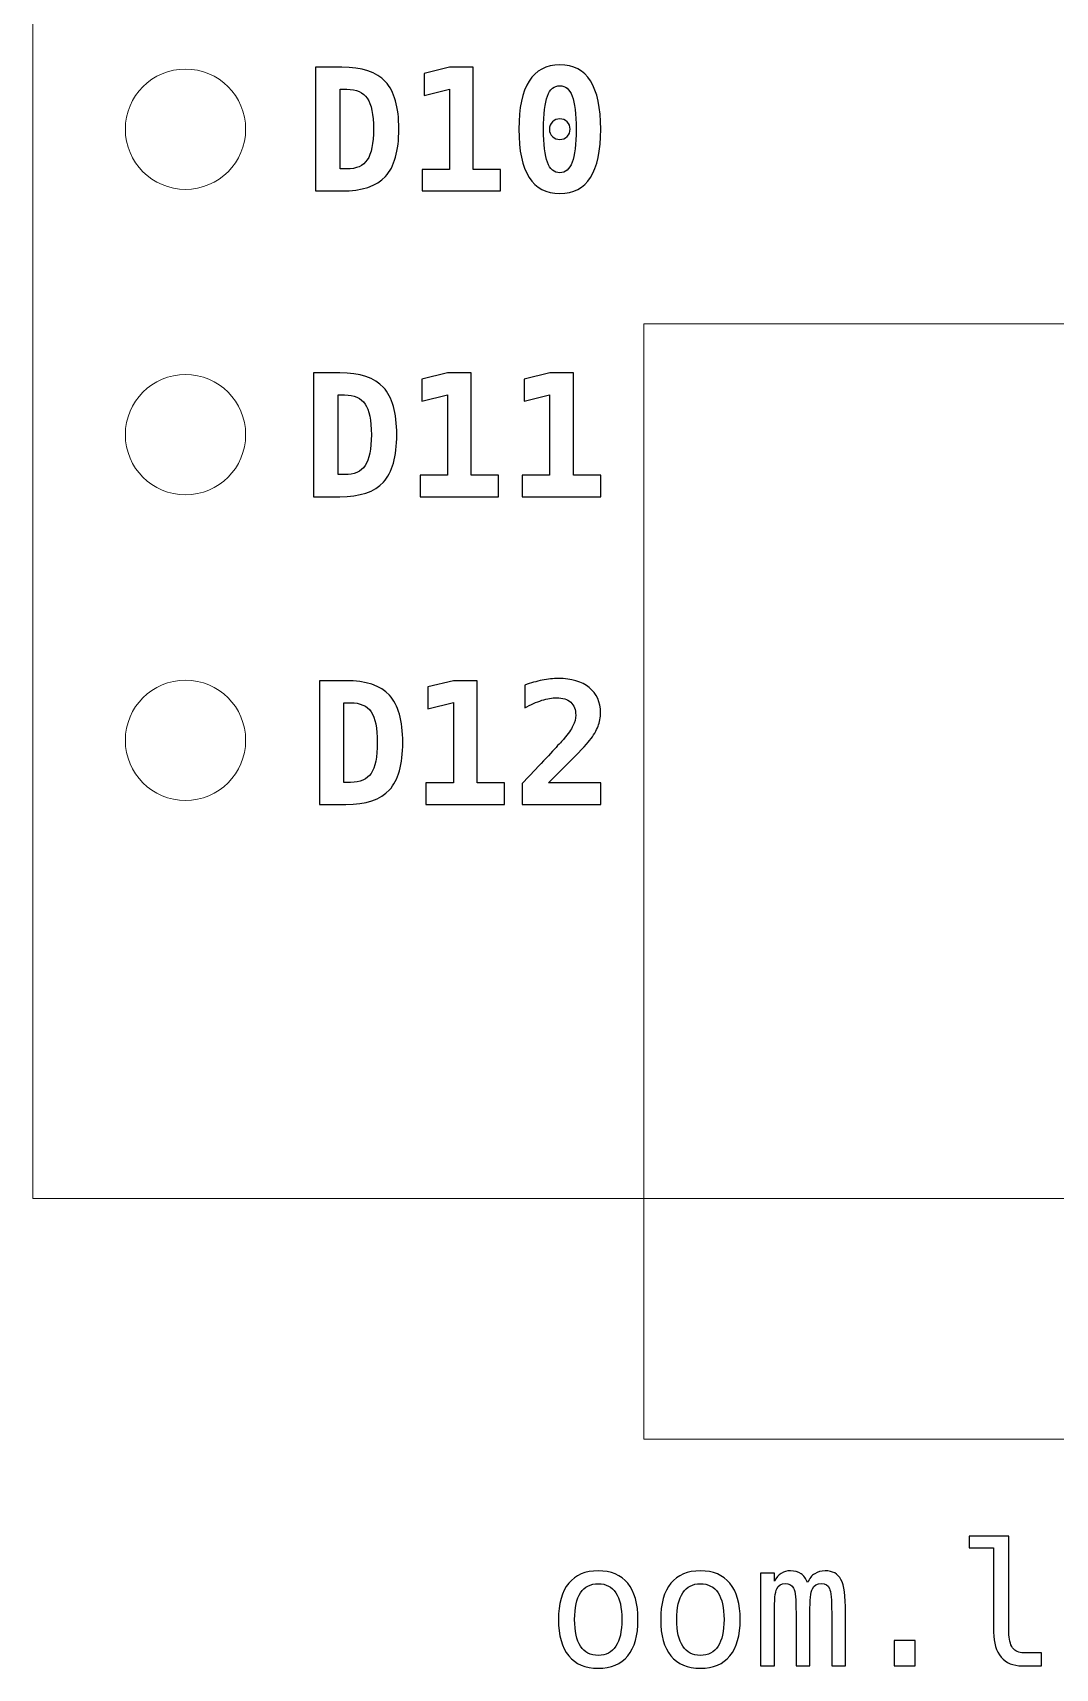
# Model space of a CAD drawing. Header units: centimetres. Extents: x -11.47 to -9.52, y -17.21 to -11.84.
# Drawn here: x -11.389 to -10.539, y -17.199 to -15.84 of the extents above; entities that cross this region are included whole.
import ezdxf

# ---------------------------------------------------------------- set-up
doc = ezdxf.new("R2010")
doc.units = ezdxf.units.CM
doc.header["$MEASUREMENT"] = 0
doc.layers.add('Layer 1', color=7, linetype='Continuous')

msp = doc.modelspace()

# ---------------------------------------------------------------- linework, layer by layer
at = {"layer": 'Layer 1', "color": 7, "lineweight": 20}
for points in [[(-9.611, -16.80899), (-9.611, -16.80899), (-11.389, -16.80899), (-11.389, -16.80899), (-11.389, -16.80899), (-11.389, -16.80899), (-11.389, -12.49099), (-11.389, -12.49099), (-11.389, -12.49099), (-11.389, -12.49099), (-9.611, -12.49099), (-9.611, -12.49099), (-9.611, -12.49099), (-9.611, -12.49099), (-9.611, -16.80899), (-9.611, -16.80899)], [(-10.119, -17.00899), (-10.119, -17.00899), (-10.881, -17.00899), (-10.881, -17.00899), (-10.881, -17.00899), (-10.881, -17.00899), (-10.881, -16.08189), (-10.881, -16.08189), (-10.881, -16.08189), (-10.881, -16.08189), (-10.119, -16.08189), (-10.119, -16.08189), (-10.119, -16.08189), (-10.119, -16.08189), (-10.119, -17.00899), (-10.119, -17.00899)]]:
    msp.add_open_spline(points, degree=3, knots=[0, 0, 0, 0, 0.25, 0.25, 0.25, 0.25, 0.5, 0.5, 0.5, 0.5, 0.75, 0.75, 0.75, 0.75, 1, 1, 1, 1], dxfattribs=at)
at = {"layer": 'Layer 1'}
for points, knots in [([(-10.98486, -15.91999), (-10.98486, -15.90219), (-10.98204, -15.88883), (-10.9764, -15.87994), (-10.9764, -15.87994), (-10.97073, -15.87105), (-10.96224, -15.8666), (-10.95088, -15.8666), (-10.95088, -15.8666), (-10.9395, -15.8666), (-10.93098, -15.87102), (-10.92531, -15.87989), (-10.92531, -15.87989), (-10.91967, -15.88876), (-10.91685, -15.90214), (-10.91685, -15.91999), (-10.91685, -15.91999), (-10.91685, -15.93782), (-10.91967, -15.95117), (-10.92531, -15.96004), (-10.92531, -15.96004), (-10.93098, -15.96891), (-10.9395, -15.97333), (-10.95088, -15.97333), (-10.95088, -15.97333), (-10.96224, -15.97333), (-10.97073, -15.96888), (-10.9764, -15.95999), (-10.9764, -15.95999), (-10.98204, -15.9511), (-10.98486, -15.93777), (-10.98486, -15.91999)], [0, 0, 0, 0, 0.125, 0.125, 0.125, 0.125, 0.25, 0.25, 0.25, 0.25, 0.375, 0.375, 0.375, 0.375, 0.5, 0.5, 0.5, 0.5, 0.625, 0.625, 0.625, 0.625, 0.75, 0.75, 0.75, 0.75, 0.875, 0.875, 0.875, 0.875, 1, 1, 1, 1]), ([(-11.1538, -15.86846), (-11.1538, -15.86846), (-11.13202, -15.86846), (-11.13202, -15.86846), (-11.13202, -15.86846), (-11.11523, -15.86846), (-11.10312, -15.87246), (-11.09573, -15.88048), (-11.09573, -15.88048), (-11.08832, -15.8885), (-11.08463, -15.9016), (-11.08463, -15.9198), (-11.08463, -15.9198), (-11.08463, -15.93803), (-11.08832, -15.95117), (-11.09573, -15.95924), (-11.09573, -15.95924), (-11.10312, -15.96731), (-11.11523, -15.97133), (-11.13202, -15.97133), (-11.13202, -15.97133), (-11.13202, -15.97133), (-11.1538, -15.97133), (-11.1538, -15.97133), (-11.1538, -15.97133), (-11.1538, -15.97133), (-11.1538, -15.86846), (-11.1538, -15.86846)], [0, 0, 0, 0, 0.1428571, 0.1428571, 0.1428571, 0.1428571, 0.2857143, 0.2857143, 0.2857143, 0.2857143, 0.4285714, 0.4285714, 0.4285714, 0.4285714, 0.5714286, 0.5714286, 0.5714286, 0.5714286, 0.7142857, 0.7142857, 0.7142857, 0.7142857, 0.8571429, 0.8571429, 0.8571429, 0.8571429, 1, 1, 1, 1]), ([(-11.06532, -15.95341), (-11.06532, -15.95341), (-11.04258, -15.95341), (-11.04258, -15.95341), (-11.04258, -15.95341), (-11.04258, -15.95341), (-11.04258, -15.88664), (-11.04258, -15.88664), (-11.04258, -15.88664), (-11.04258, -15.88664), (-11.06372, -15.89189), (-11.06372, -15.89189), (-11.06372, -15.89189), (-11.06372, -15.89189), (-11.06372, -15.87356), (-11.06372, -15.87356), (-11.06372, -15.87356), (-11.06372, -15.87356), (-11.04244, -15.86846), (-11.04244, -15.86846), (-11.04244, -15.86846), (-11.04244, -15.86846), (-11.0228, -15.86846), (-11.0228, -15.86846), (-11.0228, -15.86846), (-11.0228, -15.86846), (-11.0228, -15.95341), (-11.0228, -15.95341), (-11.0228, -15.95341), (-11.0228, -15.95341), (-11.00006, -15.95341), (-11.00006, -15.95341), (-11.00006, -15.95341), (-11.00006, -15.95341), (-11.00006, -15.97133), (-11.00006, -15.97133), (-11.00006, -15.97133), (-11.00006, -15.97133), (-11.06532, -15.97133), (-11.06532, -15.97133), (-11.06532, -15.97133), (-11.06532, -15.97133), (-11.06532, -15.95341), (-11.06532, -15.95341)], [0, 0, 0, 0, 0.0909091, 0.0909091, 0.0909091, 0.0909091, 0.1818182, 0.1818182, 0.1818182, 0.1818182, 0.2727273, 0.2727273, 0.2727273, 0.2727273, 0.3636364, 0.3636364, 0.3636364, 0.3636364, 0.4545455, 0.4545455, 0.4545455, 0.4545455, 0.5454545, 0.5454545, 0.5454545, 0.5454545, 0.6363636, 0.6363636, 0.6363636, 0.6363636, 0.7272727, 0.7272727, 0.7272727, 0.7272727, 0.8181818, 0.8181818, 0.8181818, 0.8181818, 0.9090909, 0.9090909, 0.9090909, 0.9090909, 1, 1, 1, 1]), ([(-11.13348, -15.88678), (-11.13348, -15.88678), (-11.13348, -15.95301), (-11.13348, -15.95301), (-11.13348, -15.95301), (-11.13348, -15.95301), (-11.12798, -15.95301), (-11.12798, -15.95301), (-11.12798, -15.95301), (-11.11998, -15.95301), (-11.11426, -15.95049), (-11.11088, -15.94546), (-11.11088, -15.94546), (-11.10747, -15.94043), (-11.10577, -15.93187), (-11.10577, -15.9198), (-11.10577, -15.9198), (-11.10577, -15.90781), (-11.10747, -15.89929), (-11.11088, -15.89428), (-11.11088, -15.89428), (-11.11426, -15.88927), (-11.11998, -15.88678), (-11.12798, -15.88678), (-11.12798, -15.88678), (-11.12798, -15.88678), (-11.13348, -15.88678), (-11.13348, -15.88678)], [0, 0, 0, 0, 0.1428571, 0.1428571, 0.1428571, 0.1428571, 0.2857143, 0.2857143, 0.2857143, 0.2857143, 0.4285714, 0.4285714, 0.4285714, 0.4285714, 0.5714286, 0.5714286, 0.5714286, 0.5714286, 0.7142857, 0.7142857, 0.7142857, 0.7142857, 0.8571429, 0.8571429, 0.8571429, 0.8571429, 1, 1, 1, 1]), ([(-10.95088, -15.88382), (-10.95558, -15.88382), (-10.95899, -15.88669), (-10.96116, -15.89243), (-10.96116, -15.89243), (-10.96332, -15.89819), (-10.9644, -15.90736), (-10.9644, -15.91999), (-10.9644, -15.91999), (-10.9644, -15.9326), (-10.96332, -15.94174), (-10.96116, -15.94751), (-10.96116, -15.94751), (-10.95899, -15.95324), (-10.95558, -15.95611), (-10.95088, -15.95611), (-10.95088, -15.95611), (-10.94615, -15.95611), (-10.94272, -15.95324), (-10.94055, -15.94751), (-10.94055, -15.94751), (-10.93839, -15.94174), (-10.93731, -15.9326), (-10.93731, -15.91999), (-10.93731, -15.91999), (-10.93731, -15.90736), (-10.93839, -15.89819), (-10.94055, -15.89243), (-10.94055, -15.89243), (-10.94272, -15.88669), (-10.94615, -15.88382), (-10.95088, -15.88382)], [0, 0, 0, 0, 0.125, 0.125, 0.125, 0.125, 0.25, 0.25, 0.25, 0.25, 0.375, 0.375, 0.375, 0.375, 0.5, 0.5, 0.5, 0.5, 0.625, 0.625, 0.625, 0.625, 0.75, 0.75, 0.75, 0.75, 0.875, 0.875, 0.875, 0.875, 1, 1, 1, 1]), ([(-10.95944, -15.91999), (-10.95944, -15.91757), (-10.95862, -15.91552), (-10.95695, -15.91387), (-10.95695, -15.91387), (-10.9553, -15.9122), (-10.95328, -15.91138), (-10.95088, -15.91138), (-10.95088, -15.91138), (-10.94846, -15.91138), (-10.94641, -15.9122), (-10.94476, -15.91387), (-10.94476, -15.91387), (-10.94309, -15.91552), (-10.94227, -15.91757), (-10.94227, -15.91999), (-10.94227, -15.91999), (-10.94227, -15.92239), (-10.94309, -15.92441), (-10.94476, -15.92606), (-10.94476, -15.92606), (-10.94641, -15.92773), (-10.94846, -15.92855), (-10.95088, -15.92855), (-10.95088, -15.92855), (-10.95328, -15.92855), (-10.9553, -15.92773), (-10.95695, -15.9261), (-10.95695, -15.9261), (-10.95862, -15.92448), (-10.95944, -15.92244), (-10.95944, -15.91999)], [0, 0, 0, 0, 0.125, 0.125, 0.125, 0.125, 0.25, 0.25, 0.25, 0.25, 0.375, 0.375, 0.375, 0.375, 0.5, 0.5, 0.5, 0.5, 0.625, 0.625, 0.625, 0.625, 0.75, 0.75, 0.75, 0.75, 0.875, 0.875, 0.875, 0.875, 1, 1, 1, 1]), ([(-11.15554, -16.1226), (-11.15554, -16.1226), (-11.13376, -16.1226), (-11.13376, -16.1226), (-11.13376, -16.1226), (-11.11697, -16.1226), (-11.10486, -16.1266), (-11.09747, -16.13462), (-11.09747, -16.13462), (-11.09006, -16.14264), (-11.08637, -16.15574), (-11.08637, -16.17394), (-11.08637, -16.17394), (-11.08637, -16.19217), (-11.09006, -16.20531), (-11.09747, -16.21338), (-11.09747, -16.21338), (-11.10486, -16.22145), (-11.11697, -16.22547), (-11.13376, -16.22547), (-11.13376, -16.22547), (-11.13376, -16.22547), (-11.15554, -16.22547), (-11.15554, -16.22547), (-11.15554, -16.22547), (-11.15554, -16.22547), (-11.15554, -16.1226), (-11.15554, -16.1226)], [0, 0, 0, 0, 0.1428571, 0.1428571, 0.1428571, 0.1428571, 0.2857143, 0.2857143, 0.2857143, 0.2857143, 0.4285714, 0.4285714, 0.4285714, 0.4285714, 0.5714286, 0.5714286, 0.5714286, 0.5714286, 0.7142857, 0.7142857, 0.7142857, 0.7142857, 0.8571429, 0.8571429, 0.8571429, 0.8571429, 1, 1, 1, 1]), ([(-11.06706, -16.20755), (-11.06706, -16.20755), (-11.04432, -16.20755), (-11.04432, -16.20755), (-11.04432, -16.20755), (-11.04432, -16.20755), (-11.04432, -16.14078), (-11.04432, -16.14078), (-11.04432, -16.14078), (-11.04432, -16.14078), (-11.06546, -16.14603), (-11.06546, -16.14603), (-11.06546, -16.14603), (-11.06546, -16.14603), (-11.06546, -16.1277), (-11.06546, -16.1277), (-11.06546, -16.1277), (-11.06546, -16.1277), (-11.04418, -16.1226), (-11.04418, -16.1226), (-11.04418, -16.1226), (-11.04418, -16.1226), (-11.02454, -16.1226), (-11.02454, -16.1226), (-11.02454, -16.1226), (-11.02454, -16.1226), (-11.02454, -16.20755), (-11.02454, -16.20755), (-11.02454, -16.20755), (-11.02454, -16.20755), (-11.0018, -16.20755), (-11.0018, -16.20755), (-11.0018, -16.20755), (-11.0018, -16.20755), (-11.0018, -16.22547), (-11.0018, -16.22547), (-11.0018, -16.22547), (-11.0018, -16.22547), (-11.06706, -16.22547), (-11.06706, -16.22547), (-11.06706, -16.22547), (-11.06706, -16.22547), (-11.06706, -16.20755), (-11.06706, -16.20755)], [0, 0, 0, 0, 0.0909091, 0.0909091, 0.0909091, 0.0909091, 0.1818182, 0.1818182, 0.1818182, 0.1818182, 0.2727273, 0.2727273, 0.2727273, 0.2727273, 0.3636364, 0.3636364, 0.3636364, 0.3636364, 0.4545455, 0.4545455, 0.4545455, 0.4545455, 0.5454545, 0.5454545, 0.5454545, 0.5454545, 0.6363636, 0.6363636, 0.6363636, 0.6363636, 0.7272727, 0.7272727, 0.7272727, 0.7272727, 0.8181818, 0.8181818, 0.8181818, 0.8181818, 0.9090909, 0.9090909, 0.9090909, 0.9090909, 1, 1, 1, 1]), ([(-10.98211, -16.20755), (-10.98211, -16.20755), (-10.95937, -16.20755), (-10.95937, -16.20755), (-10.95937, -16.20755), (-10.95937, -16.20755), (-10.95937, -16.14078), (-10.95937, -16.14078), (-10.95937, -16.14078), (-10.95937, -16.14078), (-10.98051, -16.14603), (-10.98051, -16.14603), (-10.98051, -16.14603), (-10.98051, -16.14603), (-10.98051, -16.1277), (-10.98051, -16.1277), (-10.98051, -16.1277), (-10.98051, -16.1277), (-10.95923, -16.1226), (-10.95923, -16.1226), (-10.95923, -16.1226), (-10.95923, -16.1226), (-10.93959, -16.1226), (-10.93959, -16.1226), (-10.93959, -16.1226), (-10.93959, -16.1226), (-10.93959, -16.20755), (-10.93959, -16.20755), (-10.93959, -16.20755), (-10.93959, -16.20755), (-10.91685, -16.20755), (-10.91685, -16.20755), (-10.91685, -16.20755), (-10.91685, -16.20755), (-10.91685, -16.22547), (-10.91685, -16.22547), (-10.91685, -16.22547), (-10.91685, -16.22547), (-10.98211, -16.22547), (-10.98211, -16.22547), (-10.98211, -16.22547), (-10.98211, -16.22547), (-10.98211, -16.20755), (-10.98211, -16.20755)], [0, 0, 0, 0, 0.0909091, 0.0909091, 0.0909091, 0.0909091, 0.1818182, 0.1818182, 0.1818182, 0.1818182, 0.2727273, 0.2727273, 0.2727273, 0.2727273, 0.3636364, 0.3636364, 0.3636364, 0.3636364, 0.4545455, 0.4545455, 0.4545455, 0.4545455, 0.5454545, 0.5454545, 0.5454545, 0.5454545, 0.6363636, 0.6363636, 0.6363636, 0.6363636, 0.7272727, 0.7272727, 0.7272727, 0.7272727, 0.8181818, 0.8181818, 0.8181818, 0.8181818, 0.9090909, 0.9090909, 0.9090909, 0.9090909, 1, 1, 1, 1]), ([(-11.13522, -16.14092), (-11.13522, -16.14092), (-11.13522, -16.20715), (-11.13522, -16.20715), (-11.13522, -16.20715), (-11.13522, -16.20715), (-11.12972, -16.20715), (-11.12972, -16.20715), (-11.12972, -16.20715), (-11.12172, -16.20715), (-11.116, -16.20463), (-11.11262, -16.1996), (-11.11262, -16.1996), (-11.10921, -16.19457), (-11.10751, -16.18601), (-11.10751, -16.17394), (-11.10751, -16.17394), (-11.10751, -16.16195), (-11.10921, -16.15343), (-11.11262, -16.14842), (-11.11262, -16.14842), (-11.116, -16.14341), (-11.12172, -16.14092), (-11.12972, -16.14092), (-11.12972, -16.14092), (-11.12972, -16.14092), (-11.13522, -16.14092), (-11.13522, -16.14092)], [0, 0, 0, 0, 0.1428571, 0.1428571, 0.1428571, 0.1428571, 0.2857143, 0.2857143, 0.2857143, 0.2857143, 0.4285714, 0.4285714, 0.4285714, 0.4285714, 0.5714286, 0.5714286, 0.5714286, 0.5714286, 0.7142857, 0.7142857, 0.7142857, 0.7142857, 0.8571429, 0.8571429, 0.8571429, 0.8571429, 1, 1, 1, 1]), ([(-11.15056, -16.37846), (-11.15056, -16.37846), (-11.12878, -16.37846), (-11.12878, -16.37846), (-11.12878, -16.37846), (-11.11199, -16.37846), (-11.09988, -16.38246), (-11.09249, -16.39048), (-11.09249, -16.39048), (-11.08508, -16.3985), (-11.08139, -16.4116), (-11.08139, -16.4298), (-11.08139, -16.4298), (-11.08139, -16.44803), (-11.08508, -16.46117), (-11.09249, -16.46924), (-11.09249, -16.46924), (-11.09988, -16.47731), (-11.11199, -16.48133), (-11.12878, -16.48133), (-11.12878, -16.48133), (-11.12878, -16.48133), (-11.15056, -16.48133), (-11.15056, -16.48133), (-11.15056, -16.48133), (-11.15056, -16.48133), (-11.15056, -16.37846), (-11.15056, -16.37846)], [0, 0, 0, 0, 0.1428571, 0.1428571, 0.1428571, 0.1428571, 0.2857143, 0.2857143, 0.2857143, 0.2857143, 0.4285714, 0.4285714, 0.4285714, 0.4285714, 0.5714286, 0.5714286, 0.5714286, 0.5714286, 0.7142857, 0.7142857, 0.7142857, 0.7142857, 0.8571429, 0.8571429, 0.8571429, 0.8571429, 1, 1, 1, 1]), ([(-11.06208, -16.46341), (-11.06208, -16.46341), (-11.03934, -16.46341), (-11.03934, -16.46341), (-11.03934, -16.46341), (-11.03934, -16.46341), (-11.03934, -16.39664), (-11.03934, -16.39664), (-11.03934, -16.39664), (-11.03934, -16.39664), (-11.06048, -16.40189), (-11.06048, -16.40189), (-11.06048, -16.40189), (-11.06048, -16.40189), (-11.06048, -16.38356), (-11.06048, -16.38356), (-11.06048, -16.38356), (-11.06048, -16.38356), (-11.0392, -16.37846), (-11.0392, -16.37846), (-11.0392, -16.37846), (-11.0392, -16.37846), (-11.01956, -16.37846), (-11.01956, -16.37846), (-11.01956, -16.37846), (-11.01956, -16.37846), (-11.01956, -16.46341), (-11.01956, -16.46341), (-11.01956, -16.46341), (-11.01956, -16.46341), (-10.99682, -16.46341), (-10.99682, -16.46341), (-10.99682, -16.46341), (-10.99682, -16.46341), (-10.99682, -16.48133), (-10.99682, -16.48133), (-10.99682, -16.48133), (-10.99682, -16.48133), (-11.06208, -16.48133), (-11.06208, -16.48133), (-11.06208, -16.48133), (-11.06208, -16.48133), (-11.06208, -16.46341), (-11.06208, -16.46341)], [0, 0, 0, 0, 0.0909091, 0.0909091, 0.0909091, 0.0909091, 0.1818182, 0.1818182, 0.1818182, 0.1818182, 0.2727273, 0.2727273, 0.2727273, 0.2727273, 0.3636364, 0.3636364, 0.3636364, 0.3636364, 0.4545455, 0.4545455, 0.4545455, 0.4545455, 0.5454545, 0.5454545, 0.5454545, 0.5454545, 0.6363636, 0.6363636, 0.6363636, 0.6363636, 0.7272727, 0.7272727, 0.7272727, 0.7272727, 0.8181818, 0.8181818, 0.8181818, 0.8181818, 0.9090909, 0.9090909, 0.9090909, 0.9090909, 1, 1, 1, 1]), ([(-10.9602, -16.46341), (-10.9602, -16.46341), (-10.91685, -16.46341), (-10.91685, -16.46341), (-10.91685, -16.46341), (-10.91685, -16.46341), (-10.91685, -16.48133), (-10.91685, -16.48133), (-10.91685, -16.48133), (-10.91685, -16.48133), (-10.98216, -16.48133), (-10.98216, -16.48133), (-10.98216, -16.48133), (-10.98216, -16.48133), (-10.98216, -16.46395), (-10.98216, -16.46395), (-10.98216, -16.46395), (-10.98216, -16.46395), (-10.97113, -16.45226), (-10.97113, -16.45226), (-10.97113, -16.45226), (-10.95806, -16.43834), (-10.95011, -16.42978), (-10.94731, -16.42656), (-10.94731, -16.42656), (-10.94388, -16.4226), (-10.94138, -16.4191), (-10.93988, -16.41604), (-10.93988, -16.41604), (-10.93835, -16.41299), (-10.9376, -16.40998), (-10.9376, -16.40699), (-10.9376, -16.40699), (-10.9376, -16.4024), (-10.93898, -16.39885), (-10.94176, -16.39636), (-10.94176, -16.39636), (-10.94453, -16.39384), (-10.94849, -16.3926), (-10.95357, -16.3926), (-10.95357, -16.3926), (-10.95721, -16.3926), (-10.96128, -16.39332), (-10.9658, -16.39476), (-10.9658, -16.39476), (-10.97033, -16.39622), (-10.97504, -16.39831), (-10.97995, -16.40106), (-10.97995, -16.40106), (-10.97995, -16.40106), (-10.97995, -16.38211), (-10.97995, -16.38211), (-10.97995, -16.38211), (-10.97504, -16.38032), (-10.97024, -16.37895), (-10.96551, -16.37801), (-10.96551, -16.37801), (-10.96081, -16.37707), (-10.95629, -16.3766), (-10.95199, -16.3766), (-10.95199, -16.3766), (-10.9411, -16.3766), (-10.93254, -16.37914), (-10.92633, -16.38422), (-10.92633, -16.38422), (-10.9201, -16.38928), (-10.917, -16.39622), (-10.917, -16.40499), (-10.917, -16.40499), (-10.917, -16.40903), (-10.91768, -16.41282), (-10.91902, -16.41635), (-10.91902, -16.41635), (-10.92038, -16.4199), (-10.92271, -16.42383), (-10.92603, -16.42813), (-10.92603, -16.42813), (-10.92845, -16.43126), (-10.93513, -16.43829), (-10.94606, -16.44923), (-10.94606, -16.44923), (-10.95199, -16.45513), (-10.95669, -16.45988), (-10.9602, -16.46341)], [0, 0, 0, 0, 0.047619, 0.047619, 0.047619, 0.047619, 0.0952381, 0.0952381, 0.0952381, 0.0952381, 0.1428571, 0.1428571, 0.1428571, 0.1428571, 0.1904762, 0.1904762, 0.1904762, 0.1904762, 0.2380952, 0.2380952, 0.2380952, 0.2380952, 0.2857143, 0.2857143, 0.2857143, 0.2857143, 0.3333333, 0.3333333, 0.3333333, 0.3333333, 0.3809524, 0.3809524, 0.3809524, 0.3809524, 0.4285714, 0.4285714, 0.4285714, 0.4285714, 0.4761905, 0.4761905, 0.4761905, 0.4761905, 0.5238095, 0.5238095, 0.5238095, 0.5238095, 0.5714286, 0.5714286, 0.5714286, 0.5714286, 0.6190476, 0.6190476, 0.6190476, 0.6190476, 0.6666667, 0.6666667, 0.6666667, 0.6666667, 0.7142857, 0.7142857, 0.7142857, 0.7142857, 0.7619048, 0.7619048, 0.7619048, 0.7619048, 0.8095238, 0.8095238, 0.8095238, 0.8095238, 0.8571429, 0.8571429, 0.8571429, 0.8571429, 0.9047619, 0.9047619, 0.9047619, 0.9047619, 0.952381, 0.952381, 0.952381, 0.952381, 1, 1, 1, 1]), ([(-11.13024, -16.39678), (-11.13024, -16.39678), (-11.13024, -16.46301), (-11.13024, -16.46301), (-11.13024, -16.46301), (-11.13024, -16.46301), (-11.12474, -16.46301), (-11.12474, -16.46301), (-11.12474, -16.46301), (-11.11674, -16.46301), (-11.11102, -16.46049), (-11.10764, -16.45546), (-11.10764, -16.45546), (-11.10423, -16.45043), (-11.10253, -16.44187), (-11.10253, -16.4298), (-11.10253, -16.4298), (-11.10253, -16.41781), (-11.10423, -16.40929), (-11.10764, -16.40428), (-11.10764, -16.40428), (-11.11102, -16.39927), (-11.11674, -16.39678), (-11.12474, -16.39678), (-11.12474, -16.39678), (-11.12474, -16.39678), (-11.13024, -16.39678), (-11.13024, -16.39678)], [0, 0, 0, 0, 0.1428571, 0.1428571, 0.1428571, 0.1428571, 0.2857143, 0.2857143, 0.2857143, 0.2857143, 0.4285714, 0.4285714, 0.4285714, 0.4285714, 0.5714286, 0.5714286, 0.5714286, 0.5714286, 0.7142857, 0.7142857, 0.7142857, 0.7142857, 0.8571429, 0.8571429, 0.8571429, 0.8571429, 1, 1, 1, 1])]:
    msp.add_open_spline(points, degree=3, knots=knots, dxfattribs=at)
at = {"layer": 'Layer 1', "lineweight": 20}
for points in [[(-11.26199, -15.96997), (-11.2896, -15.96997), (-11.31199, -15.94758), (-11.31199, -15.91997), (-11.31199, -15.91997), (-11.31199, -15.89236), (-11.2896, -15.86997), (-11.26199, -15.86997), (-11.26199, -15.86997), (-11.23438, -15.86997), (-11.21199, -15.89236), (-11.21199, -15.91997), (-11.21199, -15.91997), (-11.21199, -15.94758), (-11.23438, -15.96997), (-11.26199, -15.96997)], [(-11.26199, -16.22397), (-11.2896, -16.22397), (-11.31199, -16.20158), (-11.31199, -16.17397), (-11.31199, -16.17397), (-11.31199, -16.14636), (-11.2896, -16.12397), (-11.26199, -16.12397), (-11.26199, -16.12397), (-11.23438, -16.12397), (-11.21199, -16.14636), (-11.21199, -16.17397), (-11.21199, -16.17397), (-11.21199, -16.20158), (-11.23438, -16.22397), (-11.26199, -16.22397)], [(-11.26199, -16.47797), (-11.2896, -16.47797), (-11.31199, -16.45558), (-11.31199, -16.42797), (-11.31199, -16.42797), (-11.31199, -16.40036), (-11.2896, -16.37797), (-11.26199, -16.37797), (-11.26199, -16.37797), (-11.23438, -16.37797), (-11.21199, -16.40036), (-11.21199, -16.42797), (-11.21199, -16.42797), (-11.21199, -16.45558), (-11.23438, -16.47797), (-11.26199, -16.47797)]]:
    msp.add_open_spline(points, degree=3, knots=[0, 0, 0, 0, 0.25, 0.25, 0.25, 0.25, 0.5, 0.5, 0.5, 0.5, 0.75, 0.75, 0.75, 0.75, 1, 1, 1, 1], dxfattribs=at)
at = {"layer": 'Layer 1', "color": 250}
for points, knots in [([(-10.57755, -17.16948), (-10.57755, -17.17517), (-10.57652, -17.17945), (-10.57443, -17.18234), (-10.57443, -17.18234), (-10.57233, -17.18523), (-10.56925, -17.18669), (-10.56516, -17.18669), (-10.56516, -17.18669), (-10.56516, -17.18669), (-10.55034, -17.18669), (-10.55034, -17.18669), (-10.55034, -17.18669), (-10.55034, -17.18669), (-10.55034, -17.19744), (-10.55034, -17.19744), (-10.55034, -17.19744), (-10.55034, -17.19744), (-10.56638, -17.19744), (-10.56638, -17.19744), (-10.56638, -17.19744), (-10.57398, -17.19744), (-10.57983, -17.19499), (-10.584, -17.19013), (-10.584, -17.19013), (-10.58816, -17.18526), (-10.59023, -17.17837), (-10.59023, -17.16948), (-10.59023, -17.16948), (-10.59023, -17.16948), (-10.59023, -17.09939), (-10.59023, -17.09939), (-10.59023, -17.09939), (-10.59023, -17.09939), (-10.61055, -17.09939), (-10.61055, -17.09939), (-10.61055, -17.09939), (-10.61055, -17.09939), (-10.61055, -17.08947), (-10.61055, -17.08947), (-10.61055, -17.08947), (-10.61055, -17.08947), (-10.57755, -17.08947), (-10.57755, -17.08947), (-10.57755, -17.08947), (-10.57755, -17.08947), (-10.57755, -17.16948), (-10.57755, -17.16948)], [0, 0, 0, 0, 0.0833333, 0.0833333, 0.0833333, 0.0833333, 0.1666667, 0.1666667, 0.1666667, 0.1666667, 0.25, 0.25, 0.25, 0.25, 0.3333333, 0.3333333, 0.3333333, 0.3333333, 0.4166667, 0.4166667, 0.4166667, 0.4166667, 0.5, 0.5, 0.5, 0.5, 0.5833333, 0.5833333, 0.5833333, 0.5833333, 0.6666667, 0.6666667, 0.6666667, 0.6666667, 0.75, 0.75, 0.75, 0.75, 0.8333333, 0.8333333, 0.8333333, 0.8333333, 0.9166667, 0.9166667, 0.9166667, 0.9166667, 1, 1, 1, 1]), ([(-10.91893, -17.11842), (-10.90823, -17.11842), (-10.90004, -17.12188), (-10.89438, -17.12881), (-10.89438, -17.12881), (-10.88871, -17.13575), (-10.88586, -17.14579), (-10.88586, -17.15892), (-10.88586, -17.15892), (-10.88586, -17.17211), (-10.88868, -17.18215), (-10.89433, -17.18907), (-10.89433, -17.18907), (-10.9, -17.19598), (-10.90818, -17.19944), (-10.91893, -17.19944), (-10.91893, -17.19944), (-10.92965, -17.19944), (-10.93781, -17.19598), (-10.94348, -17.18907), (-10.94348, -17.18907), (-10.94913, -17.18215), (-10.95195, -17.17211), (-10.95195, -17.15892), (-10.95195, -17.15892), (-10.95195, -17.14579), (-10.94913, -17.13575), (-10.94348, -17.12881), (-10.94348, -17.12881), (-10.93781, -17.12188), (-10.92965, -17.11842), (-10.91893, -17.11842)], [0, 0, 0, 0, 0.125, 0.125, 0.125, 0.125, 0.25, 0.25, 0.25, 0.25, 0.375, 0.375, 0.375, 0.375, 0.5, 0.5, 0.5, 0.5, 0.625, 0.625, 0.625, 0.625, 0.75, 0.75, 0.75, 0.75, 0.875, 0.875, 0.875, 0.875, 1, 1, 1, 1]), ([(-10.91893, -17.12917), (-10.92537, -17.12917), (-10.93024, -17.13166), (-10.93356, -17.13667), (-10.93356, -17.13667), (-10.93687, -17.14168), (-10.93852, -17.14911), (-10.93852, -17.15892), (-10.93852, -17.15892), (-10.93852, -17.1687), (-10.93687, -17.17611), (-10.93356, -17.18114), (-10.93356, -17.18114), (-10.93024, -17.18617), (-10.92537, -17.18869), (-10.91893, -17.18869), (-10.91893, -17.18869), (-10.91246, -17.18869), (-10.90757, -17.18617), (-10.90425, -17.18114), (-10.90425, -17.18114), (-10.90094, -17.17611), (-10.89929, -17.1687), (-10.89929, -17.15892), (-10.89929, -17.15892), (-10.89929, -17.14911), (-10.90094, -17.14168), (-10.90425, -17.13667), (-10.90425, -17.13667), (-10.90757, -17.13166), (-10.91246, -17.12917), (-10.91893, -17.12917)], [0, 0, 0, 0, 0.125, 0.125, 0.125, 0.125, 0.25, 0.25, 0.25, 0.25, 0.375, 0.375, 0.375, 0.375, 0.5, 0.5, 0.5, 0.5, 0.625, 0.625, 0.625, 0.625, 0.75, 0.75, 0.75, 0.75, 0.875, 0.875, 0.875, 0.875, 1, 1, 1, 1]), ([(-10.83398, -17.11842), (-10.82328, -17.11842), (-10.81509, -17.12188), (-10.80943, -17.12881), (-10.80943, -17.12881), (-10.80376, -17.13575), (-10.80091, -17.14579), (-10.80091, -17.15892), (-10.80091, -17.15892), (-10.80091, -17.17211), (-10.80373, -17.18215), (-10.80938, -17.18907), (-10.80938, -17.18907), (-10.81505, -17.19598), (-10.82323, -17.19944), (-10.83398, -17.19944), (-10.83398, -17.19944), (-10.8447, -17.19944), (-10.85286, -17.19598), (-10.85853, -17.18907), (-10.85853, -17.18907), (-10.86418, -17.18215), (-10.867, -17.17211), (-10.867, -17.15892), (-10.867, -17.15892), (-10.867, -17.14579), (-10.86418, -17.13575), (-10.85853, -17.12881), (-10.85853, -17.12881), (-10.85286, -17.12188), (-10.8447, -17.11842), (-10.83398, -17.11842)], [0, 0, 0, 0, 0.125, 0.125, 0.125, 0.125, 0.25, 0.25, 0.25, 0.25, 0.375, 0.375, 0.375, 0.375, 0.5, 0.5, 0.5, 0.5, 0.625, 0.625, 0.625, 0.625, 0.75, 0.75, 0.75, 0.75, 0.875, 0.875, 0.875, 0.875, 1, 1, 1, 1]), ([(-10.83398, -17.12917), (-10.84042, -17.12917), (-10.84529, -17.13166), (-10.84861, -17.13667), (-10.84861, -17.13667), (-10.85192, -17.14168), (-10.85357, -17.14911), (-10.85357, -17.15892), (-10.85357, -17.15892), (-10.85357, -17.1687), (-10.85192, -17.17611), (-10.84861, -17.18114), (-10.84861, -17.18114), (-10.84529, -17.18617), (-10.84042, -17.18869), (-10.83398, -17.18869), (-10.83398, -17.18869), (-10.82751, -17.18869), (-10.82262, -17.18617), (-10.8193, -17.18114), (-10.8193, -17.18114), (-10.81599, -17.17611), (-10.81434, -17.1687), (-10.81434, -17.15892), (-10.81434, -17.15892), (-10.81434, -17.14911), (-10.81599, -17.14168), (-10.8193, -17.13667), (-10.8193, -17.13667), (-10.82262, -17.13166), (-10.82751, -17.12917), (-10.83398, -17.12917)], [0, 0, 0, 0, 0.125, 0.125, 0.125, 0.125, 0.25, 0.25, 0.25, 0.25, 0.375, 0.375, 0.375, 0.375, 0.5, 0.5, 0.5, 0.5, 0.625, 0.625, 0.625, 0.625, 0.75, 0.75, 0.75, 0.75, 0.875, 0.875, 0.875, 0.875, 1, 1, 1, 1]), ([(-10.74491, -17.12813), (-10.74336, -17.12482), (-10.74136, -17.12237), (-10.73894, -17.12079), (-10.73894, -17.12079), (-10.73654, -17.11922), (-10.73362, -17.11842), (-10.73024, -17.11842), (-10.73024, -17.11842), (-10.72403, -17.11842), (-10.71966, -17.12082), (-10.71712, -17.12562), (-10.71712, -17.12562), (-10.71455, -17.13041), (-10.71328, -17.13944), (-10.71328, -17.15273), (-10.71328, -17.15273), (-10.71328, -17.15273), (-10.71328, -17.19744), (-10.71328, -17.19744), (-10.71328, -17.19744), (-10.71328, -17.19744), (-10.72485, -17.19744), (-10.72485, -17.19744), (-10.72485, -17.19744), (-10.72485, -17.19744), (-10.72485, -17.15327), (-10.72485, -17.15327), (-10.72485, -17.15327), (-10.72485, -17.14238), (-10.72546, -17.13563), (-10.72669, -17.13298), (-10.72669, -17.13298), (-10.72789, -17.13034), (-10.73012, -17.12903), (-10.73334, -17.12903), (-10.73334, -17.12903), (-10.73701, -17.12903), (-10.73953, -17.13044), (-10.74089, -17.13326), (-10.74089, -17.13326), (-10.74223, -17.13608), (-10.74291, -17.14276), (-10.74291, -17.15327), (-10.74291, -17.15327), (-10.74291, -17.15327), (-10.74291, -17.19744), (-10.74291, -17.19744), (-10.74291, -17.19744), (-10.74291, -17.19744), (-10.75449, -17.19744), (-10.75449, -17.19744), (-10.75449, -17.19744), (-10.75449, -17.19744), (-10.75449, -17.15327), (-10.75449, -17.15327), (-10.75449, -17.15327), (-10.75449, -17.14224), (-10.75514, -17.13545), (-10.75646, -17.13288), (-10.75646, -17.13288), (-10.75775, -17.13032), (-10.76011, -17.12903), (-10.76352, -17.12903), (-10.76352, -17.12903), (-10.76688, -17.12903), (-10.76921, -17.13044), (-10.7705, -17.13326), (-10.7705, -17.13326), (-10.77182, -17.13608), (-10.77248, -17.14276), (-10.77248, -17.15327), (-10.77248, -17.15327), (-10.77248, -17.15327), (-10.77248, -17.19744), (-10.77248, -17.19744), (-10.77248, -17.19744), (-10.77248, -17.19744), (-10.78398, -17.19744), (-10.78398, -17.19744), (-10.78398, -17.19744), (-10.78398, -17.19744), (-10.78398, -17.12028), (-10.78398, -17.12028), (-10.78398, -17.12028), (-10.78398, -17.12028), (-10.77248, -17.12028), (-10.77248, -17.12028), (-10.77248, -17.12028), (-10.77248, -17.12028), (-10.77248, -17.12688), (-10.77248, -17.12688), (-10.77248, -17.12688), (-10.77097, -17.12413), (-10.76907, -17.12204), (-10.76679, -17.12058), (-10.76679, -17.12058), (-10.76453, -17.11915), (-10.76194, -17.11842), (-10.75905, -17.11842), (-10.75905, -17.11842), (-10.75554, -17.11842), (-10.75265, -17.11922), (-10.75032, -17.12082), (-10.75032, -17.12082), (-10.74799, -17.12244), (-10.74621, -17.12486), (-10.74491, -17.12813)], [0, 0, 0, 0, 0.037037, 0.037037, 0.037037, 0.037037, 0.0740741, 0.0740741, 0.0740741, 0.0740741, 0.1111111, 0.1111111, 0.1111111, 0.1111111, 0.1481481, 0.1481481, 0.1481481, 0.1481481, 0.1851852, 0.1851852, 0.1851852, 0.1851852, 0.2222222, 0.2222222, 0.2222222, 0.2222222, 0.2592593, 0.2592593, 0.2592593, 0.2592593, 0.2962963, 0.2962963, 0.2962963, 0.2962963, 0.3333333, 0.3333333, 0.3333333, 0.3333333, 0.3703704, 0.3703704, 0.3703704, 0.3703704, 0.4074074, 0.4074074, 0.4074074, 0.4074074, 0.4444444, 0.4444444, 0.4444444, 0.4444444, 0.4814815, 0.4814815, 0.4814815, 0.4814815, 0.5185185, 0.5185185, 0.5185185, 0.5185185, 0.5555556, 0.5555556, 0.5555556, 0.5555556, 0.5925926, 0.5925926, 0.5925926, 0.5925926, 0.6296296, 0.6296296, 0.6296296, 0.6296296, 0.6666667, 0.6666667, 0.6666667, 0.6666667, 0.7037037, 0.7037037, 0.7037037, 0.7037037, 0.7407407, 0.7407407, 0.7407407, 0.7407407, 0.7777778, 0.7777778, 0.7777778, 0.7777778, 0.8148148, 0.8148148, 0.8148148, 0.8148148, 0.8518519, 0.8518519, 0.8518519, 0.8518519, 0.8888889, 0.8888889, 0.8888889, 0.8888889, 0.9259259, 0.9259259, 0.9259259, 0.9259259, 0.962963, 0.962963, 0.962963, 0.962963, 1, 1, 1, 1]), ([(-10.67283, -17.17641), (-10.67283, -17.17641), (-10.65547, -17.17641), (-10.65547, -17.17641), (-10.65547, -17.17641), (-10.65547, -17.17641), (-10.65547, -17.19744), (-10.65547, -17.19744), (-10.65547, -17.19744), (-10.65547, -17.19744), (-10.67283, -17.19744), (-10.67283, -17.19744), (-10.67283, -17.19744), (-10.67283, -17.19744), (-10.67283, -17.17641), (-10.67283, -17.17641)], [0, 0, 0, 0, 0.25, 0.25, 0.25, 0.25, 0.5, 0.5, 0.5, 0.5, 0.75, 0.75, 0.75, 0.75, 1, 1, 1, 1])]:
    msp.add_open_spline(points, degree=3, knots=knots, dxfattribs=at)

doc.saveas('drawing.dxf')
